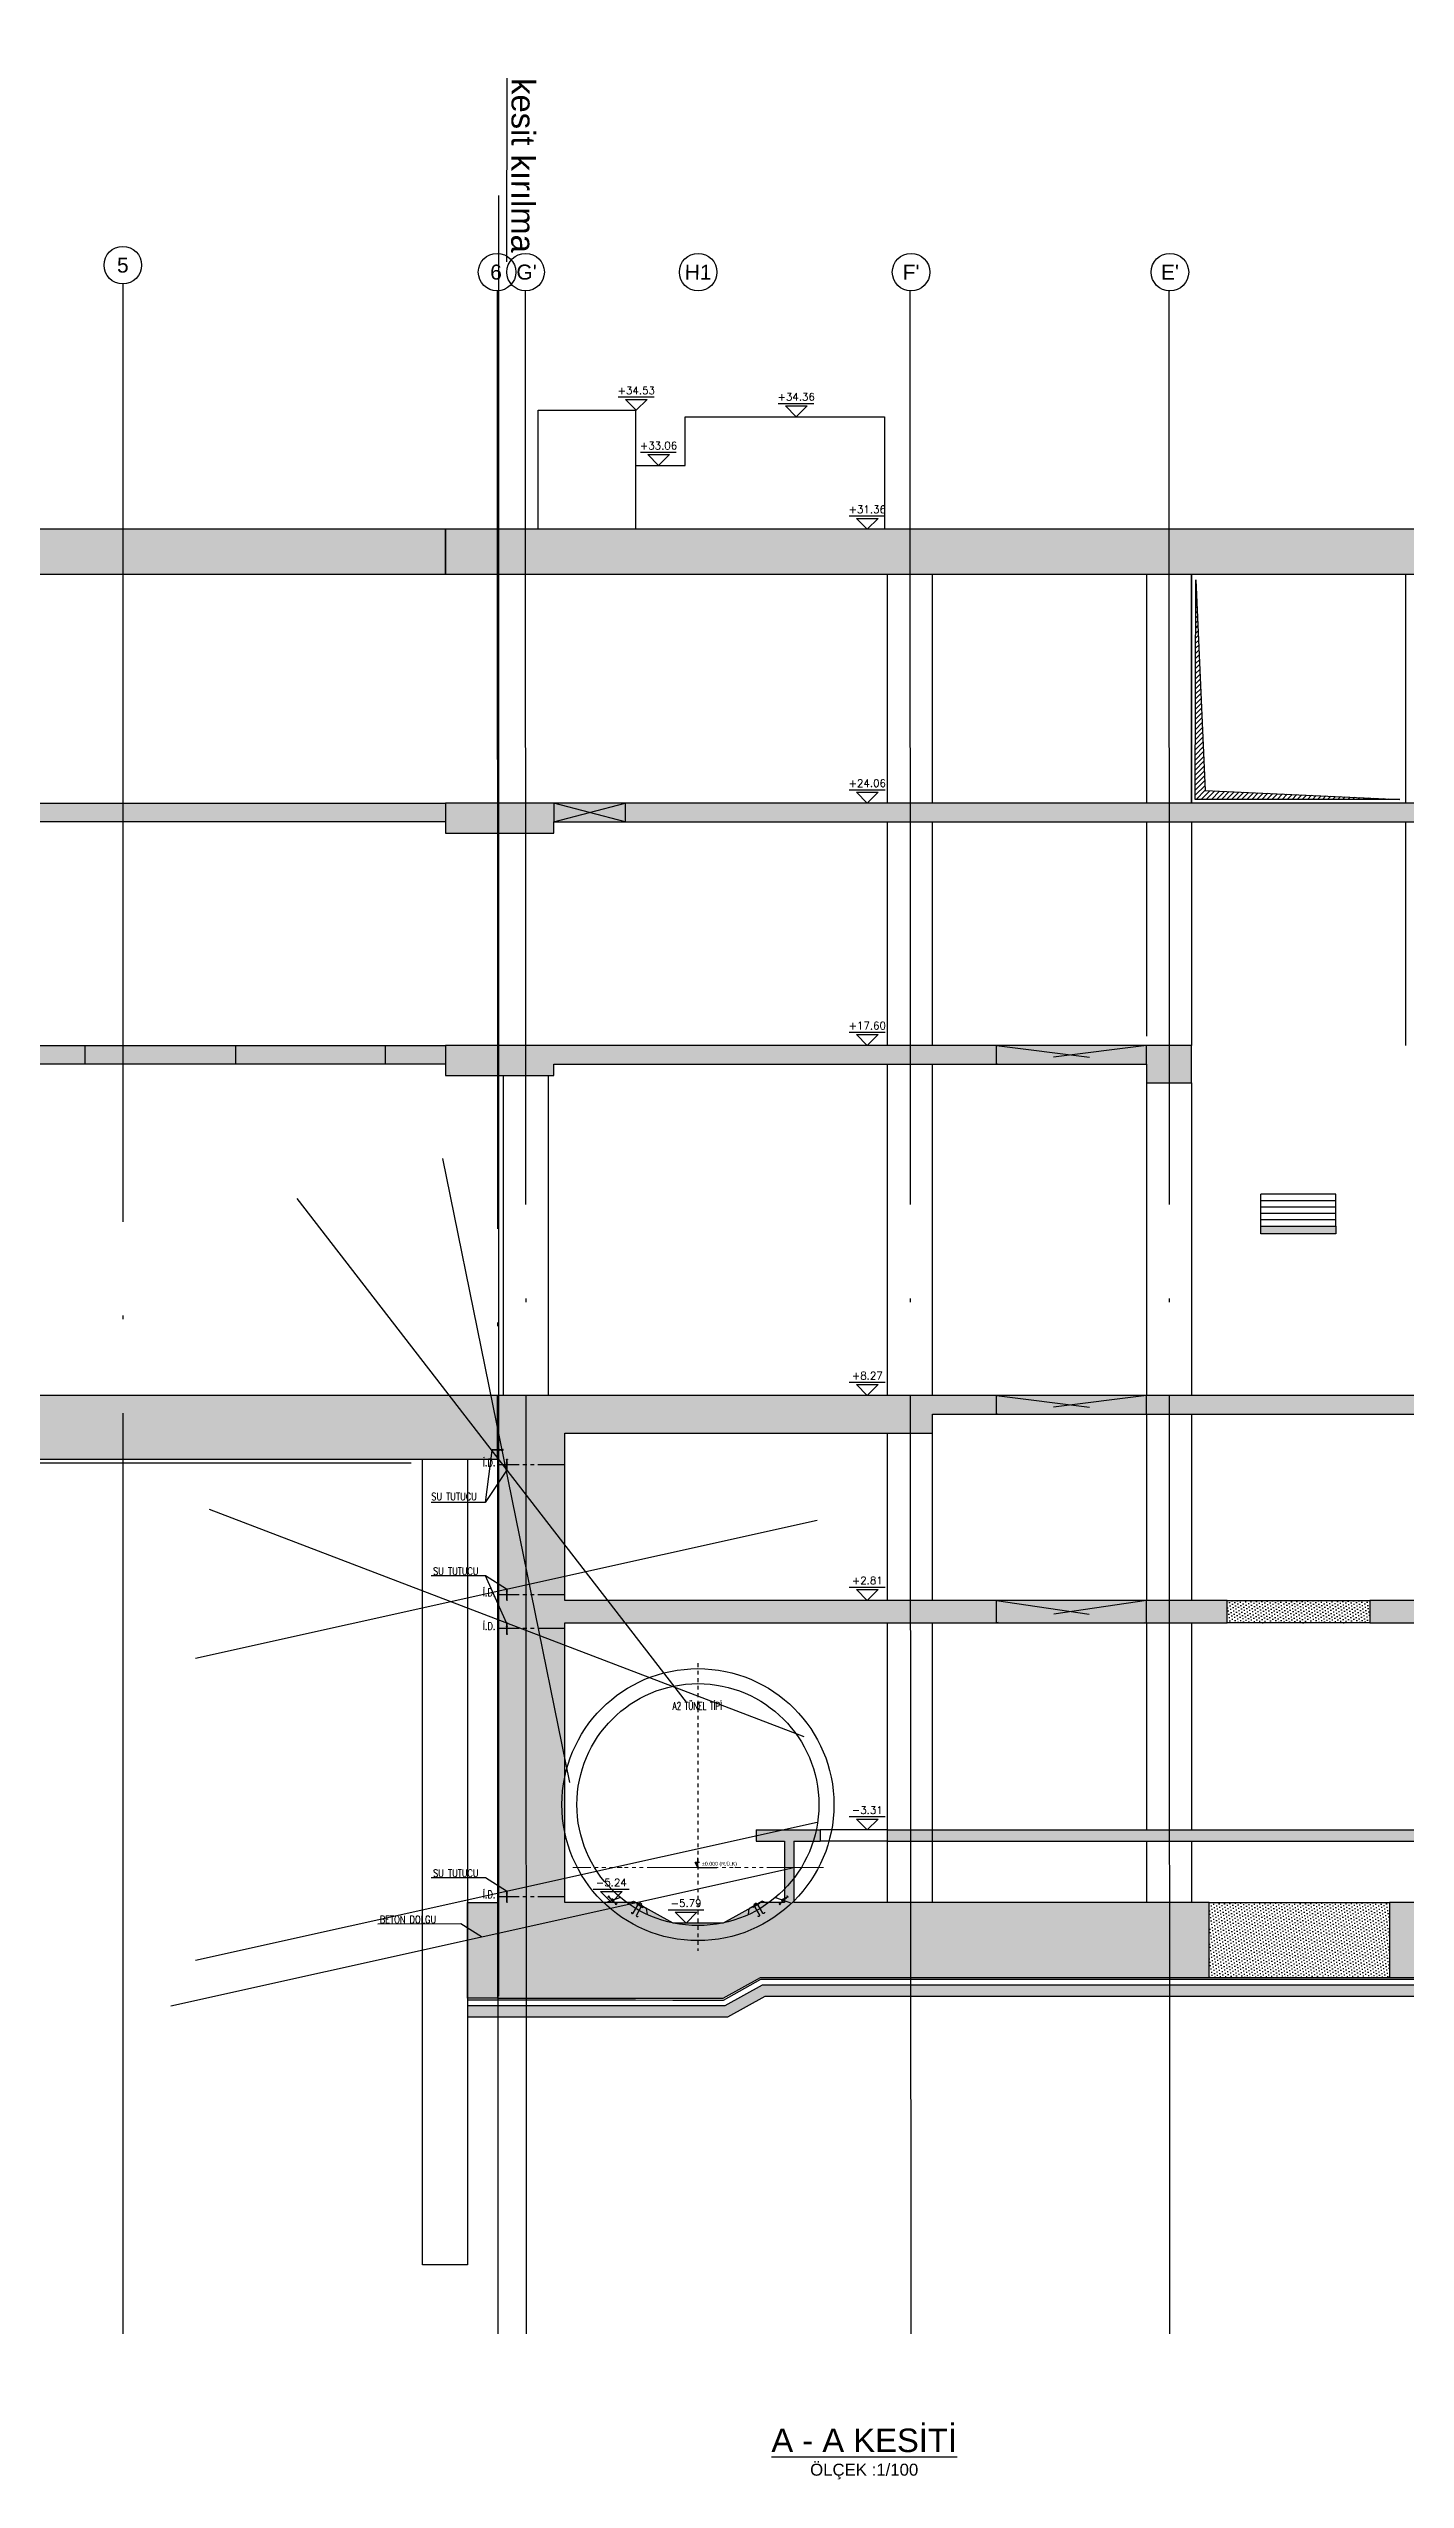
# Model space of a CAD drawing. Header units: millimetres. Extents: x 400392 to 401186, y 4543812 to 4544115.
# Drawn here: x 400607 to 400643.1, y 4543886.7 to 4543951.5 of the extents above; entities that cross this region are included whole.
import ezdxf
from ezdxf.enums import TextEntityAlignment as Align

# ---------------------------------------------------------------- set-up
doc = ezdxf.new("R2010")
doc.units = ezdxf.units.MM
for name, pattern in [('ACAD_ISO05W100', [33, 24, -3, 0, -3, 0, -3]), ('AKS', [3, 2.5, -0.25, 0, -0.25]), ('CIZGI', [0.4, 0.25, -0.15]), ('CONTINU', [0]), ('DASHDOT', [1, 0.5, -0.25, 0, -0.25]), ('DASHDOT2', [0.5, 0.25, -0.125, 0, -0.125]), ('HIDDEN2', [4.7625, 3.175, -1.5875])]:
    doc.linetypes.add(name, pattern=pattern)
for name, color, linetype in [('aks prota', 2, 'AKS'), ('AXIS', 8, 'DASHDOT2'), ('boşluk prota', 2, 'Continuous'), ('boşluk taraması prota', 252, 'Continuous'), ('caks prota', 4, 'Continuous'), ('görünüş prota', 4, 'Continuous'), ('iderzi_PROTA', 3, 'Continuous'), ('inşaat derzi prota', 11, 'Continuous'), ('KALIP', 1, 'Continuous'), ('kesik prota', 2, 'CIZGI'), ('kesit prota', 1, 'Continuous'), ('kesit tarama prota', 252, 'Continuous'), ('KOT', 7, 'Continuous'), ('kot prota', 4, 'Continuous'), ('LINE V2', 7, 'Continuous'), ('not prota', 2, 'Continuous'), ('not yazısı prota', 6, 'Continuous'), ('not çizgisi prota', 4, 'Continuous'), ('OLCU', 5, 'Continuous'), ('PRT-CST-rc_level', 6, 'Continuous'), ('PRT-CST-rc_levermark', 4, 'Continuous'), ('st_s_su tutucu', 2, 'Continuous'), ('st_s_ölçü', 4, 'Continuous'), ('t35 prota', 3, 'Continuous'), ('taks prota', 7, 'Continuous'), ('tplan prota', 7, 'Continuous'), ('WATER STOP_B', 5, 'Continuous')]:
    doc.layers.add(name, color=color, linetype=linetype)
doc.layers.add('PRT-Geo-Axis', color=12, linetype='DASHDOT', lineweight=18)
doc.layers.add('PRT-KD-kazik', color=172, linetype='Continuous', lineweight=25)
doc.styles.add('Arial', font='Arial.ttf')
doc.styles.add('OLCU', font='romanstw.shx')
doc.styles.add('SIMPLXTW', font='simplxtw.shx', dxfattribs={"width": 0.6, "height": 125})
doc.styles.add('TAKS', font='Arial Unicode.ttf')
doc.styles.add('TEXT250', font='romanstw.shx', dxfattribs={"width": 0.8, "height": 25})
doc.styles.add('TSIMPLEX', font='romanstw.shx')
doc.styles.add('TUNNELCONSULT', font='Arial.ttf')
doc.dimstyles.new('1-50', dxfattribs={"dimtxt": 10, "dimasz": 4, "dimexe": 4, "dimexo": 8, "dimgap": 4, "dimtad": 1, "dimdec": 1, "dimrnd": 0.05, "dimzin": 9, "dimdsep": 46, "dimtxsty": 'OLCU', "dimblk1": 'OBLIQUE', "dimblk2": 'OBLIQUE', "dimsah": 1, "dimcen": 2, "dimdle": 4, "dimclrd": 4, "dimclre": 4, "dimclrt": 3, "dimadec": 1, "dimazin": 0, "dimtfac": 1, "dimtdec": 1, "dimtix": 1, "dimtmove": 2, "dimatfit": 3, "dimldrblk": 'OBLIQUE', "dimfxl": 1, "dimtvp": 1, "dimtolj": 1, "dimtzin": 1, "dimarcsym": 0})
pattern_1 = [(36, (401072.591355, 4543594.11338), (-0.014547592, 0.087543451), [0, -0.079375])]

# ---------------------------------------------------------------- blocks, each defined once
blk = doc.blocks.new('KOTK5')
at = {"layer": 'PRT-CST-rc_levermark'}
blk.add_line((217, 160), (-213, 160), dxfattribs=at)
blk.add_lwpolyline([(130, 130), (-130, 130), (0, 0)], close=True, dxfattribs=at)
at = {"layer": 'PRT-CST-rc_level', "style": 'OLCU'}
blk.add_attdef('000.00', text='', height=90, dxfattribs=at).set_placement((0, 193), align=Align.CENTER)
blk = doc.blocks.new('_Oblique')
at = {"layer": 'st_s_ölçü', "lineweight": -2}
blk.add_line((-0.5, -0.5), (0.5, 0.5), dxfattribs=at)
blk = doc.blocks.new('D')
at = {"layer": 'st_s_su tutucu', "linetype": 'CONTINU', "ltscale": 0.2}
for p, q in [((-39988, 52508), (-39993, 52508)), ((-39993, 52508), (-39993, 52507)), ((-39993, 52507), (-39991, 52506)), ((-39991, 52499), (-39992, 52499)), ((-39992, 52499), (-39992, 52498)), ((-39992, 52498), (-39991, 52498)), ((-39991, 52489), (-39992, 52489)), ((-39992, 52489), (-39992, 52488)), ((-39992, 52488), (-39991, 52488)), ((-39991, 52506), (-39991, 52499)), ((-39991, 52498), (-39991, 52489)), ((-39991, 52488), (-39991, 52479)), ((-39990, 52506), (-39988, 52507)), ((-39990, 52499), (-39990, 52506)), ((-39989, 52499), (-39990, 52499)), ((-39990, 52489), (-39990, 52498)), ((-39990, 52498), (-39989, 52498)), ((-39989, 52489), (-39990, 52489)), ((-39990, 52479), (-39990, 52488)), ((-39990, 52488), (-39989, 52488)), ((-39989, 52498), (-39989, 52499)), ((-39989, 52488), (-39989, 52489)), ((-39988, 52507), (-39988, 52508)), ((-39993, 52449), (-39991, 52450)), ((-39993, 52448), (-39993, 52449)), ((-39988, 52448), (-39993, 52448)), ((-39991, 52479), (-39992, 52479)), ((-39992, 52479), (-39992, 52478)), ((-39992, 52478), (-39991, 52478)), ((-39992, 52468), (-39992, 52469)), ((-39992, 52469), (-39991, 52469)), ((-39991, 52468), (-39992, 52468)), ((-39992, 52458), (-39992, 52459)), ((-39992, 52459), (-39991, 52459)), ((-39991, 52458), (-39992, 52458)), ((-39991, 52469), (-39991, 52478)), ((-39991, 52459), (-39991, 52468)), ((-39991, 52450), (-39991, 52458)), ((-39989, 52479), (-39990, 52479)), ((-39990, 52478), (-39989, 52478)), ((-39990, 52478), (-39990, 52469)), ((-39990, 52469), (-39989, 52469)), ((-39989, 52468), (-39990, 52468)), ((-39990, 52468), (-39990, 52459)), ((-39990, 52459), (-39989, 52459)), ((-39989, 52458), (-39990, 52458)), ((-39990, 52458), (-39990, 52450)), ((-39990, 52450), (-39988, 52449)), ((-39989, 52478), (-39989, 52479)), ((-39989, 52469), (-39989, 52468)), ((-39989, 52459), (-39989, 52458)), ((-39988, 52449), (-39988, 52448))]:
    blk.add_line(p, q, dxfattribs=at)
blk = doc.blocks.new('KESITKOT')
at = {"layer": 'KOT', "linetype": 'Continuous'}
h = blk.add_hatch(dxfattribs=at)
h.set_pattern_fill('ANSI31', color=5, scale=200, angle=45, style=0)
h.set_pattern_definition([(90, (63253.653, -35392.017), (25, 5e-15), [])])
h.paths.add_polyline_path([(-150, 260), (0, 260), (0, 0)])
at = {"layer": 'KOT', "color": 4, "linetype": 'Continuous'}
for p, q in [((75, 260), (-150, 260)), ((0, 0), (-150, 260)), ((0, 0), (0, 520)), ((0, 0), (1000, 0))]:
    blk.add_line(p, q, dxfattribs=at)
at = {"layer": 'KOT', "color": 7, "linetype": 'Continuous', "style": 'SIMPLXTW', "width": 0.7}
blk.add_attdef('%%P0.000', (216, 100), '', height=200, dxfattribs=at)
blk = doc.blocks.new('A$C05c5180b')
at = {"layer": 'AXIS', "color": 8, "linetype": 'DASHDOT', "ltscale": 3}
blk.add_line((909, 7722), (909, 60), dxfattribs=at)
at = {"layer": 'KALIP'}
for p, q in [((-1158, 1480), (-1585, 1325)), ((-955, 1324), (-806, 1383)), ((-806, 1383), (-459, 1183)), ((2624, 1383), (2278, 1183)), ((2774, 1324), (2624, 1383)), ((2977, 1480), (3404, 1325)), ((-435, 1024), (-459, 1183)), ((2254, 1024), (2278, 1183))]:
    blk.add_line(p, q, dxfattribs=at)
at = {"layer": 'KALIP', "elevation": 0}
for points in [[(-638, 1333), (-658, 1298), (-606, 1268), (-586, 1303)], [(2457, 1333), (2477, 1298), (2425, 1268), (2405, 1303)]]:
    blk.add_lwpolyline(points, close=True, dxfattribs=at)
at = {"layer": 'KALIP'}
for radius in [3625, 3225]:
    blk.add_circle((909, 3955), radius, dxfattribs=at)
at = {"layer": 'LINE V2', "color": 4, "elevation": 0}
for points in [[(-729, 1316), (-556, 1216), (-546, 1233), (-719, 1333)], [(2548, 1316), (2374, 1216), (2364, 1233), (2538, 1333)]]:
    blk.add_lwpolyline(points, close=True, dxfattribs=at)
for points in [[(-861, 1086, 1), (-818, 1061), (-696, 1274, -0.414214), (-668, 1281), (-616, 1251, -0.414214), (-609, 1224), (-731, 1011, 1), (-688, 986, -1)], [(2680, 1086, -1), (2637, 1061), (2514, 1274, 0.414214), (2487, 1281), (2435, 1251, 0.414214), (2428, 1224), (2550, 1011, -1), (2507, 986, 1)]]:
    blk.add_lwpolyline(points, format="xyb", dxfattribs=at)
at = {"layer": 'PRT-Geo-Axis', "linetype": 'DASHDOT', "ltscale": 3}
blk.add_line((4252, 2280), (-2415, 2280), dxfattribs=at)
at = {"layer": 'WATER STOP_B', "color": 3}
for points in [[(-1339, 1405, 0.57735), (-1339, 1408), (-1368, 1436, 0.57735), (-1371, 1435), (-1378, 1408, -0.57735), (-1381, 1407), (-1419, 1444), (-1424, 1439), (-1427, 1443), (-1422, 1447), (-1450, 1474), (-1454, 1469), (-1458, 1472), (-1453, 1477), (-1470, 1493), (-1488, 1490), (-1492, 1494), (-1467, 1520), (-1463, 1515), (-1466, 1498), (-1449, 1481), (-1444, 1486), (-1441, 1483), (-1445, 1478), (-1418, 1452), (-1414, 1457), (-1410, 1453), (-1415, 1448), (-1383, 1418, 0.57735), (-1380, 1419), (-1374, 1445, -0.57735), (-1370, 1446), (-1329, 1405, -0.57735), (-1330, 1402), (-1355, 1395, 0.57735), (-1356, 1392), (-1324, 1361), (-1320, 1366), (-1316, 1363), (-1321, 1358), (-1294, 1332), (-1289, 1337), (-1285, 1333), (-1290, 1328), (-1273, 1312), (-1255, 1316), (-1251, 1312), (-1276, 1286), (-1280, 1290), (-1277, 1308), (-1294, 1324), (-1299, 1319), (-1302, 1323), (-1298, 1327), (-1325, 1354), (-1330, 1349), (-1333, 1352), (-1328, 1357), (-1366, 1394, -0.57735), (-1366, 1397)], [(3158, 1405, -0.57735), (3157, 1408), (3186, 1436, -0.57735), (3190, 1435), (3196, 1408, 0.57735), (3200, 1407), (3238, 1444), (3242, 1439), (3246, 1443), (3241, 1447), (3268, 1474), (3273, 1469), (3277, 1472), (3272, 1477), (3289, 1493), (3307, 1490), (3311, 1494), (3286, 1520), (3282, 1515), (3285, 1498), (3268, 1481), (3263, 1486), (3260, 1483), (3264, 1478), (3237, 1452), (3232, 1457), (3229, 1453), (3234, 1448), (3202, 1418, -0.57735), (3199, 1419), (3193, 1445, 0.57735), (3189, 1446), (3148, 1405, 0.57735), (3148, 1402), (3174, 1395, -0.57735), (3174, 1392), (3143, 1361), (3138, 1366), (3135, 1363), (3140, 1358), (3112, 1332), (3108, 1337), (3104, 1333), (3109, 1328), (3092, 1312), (3074, 1316), (3070, 1312), (3095, 1286), (3099, 1290), (3096, 1308), (3113, 1324), (3118, 1319), (3121, 1323), (3117, 1327), (3144, 1354), (3148, 1349), (3152, 1352), (3147, 1357), (3185, 1394, 0.57735), (3184, 1397)]]:
    blk.add_lwpolyline(points, format="xyb", close=True, dxfattribs=at)
at = {"layer": 'OLCU'}
ref = blk.add_blockref('KESITKOT', (909, 2280), dxfattribs=dict(at, xscale=0.4999999999987873, yscale=0.4999999999987873, zscale=0.4999999999987873))
ref.add_attrib('%%P0.000', '%%P0.000 (R.Ü.K)', (1017, 2330), dxfattribs={"layer": 'KOT', "color": 1, "linetype": 'Continuous', "height": 100, "style": 'TUNNELCONSULT'})
at = {"layer": 'not prota', "style": 'TEXT250', "width": 0.7}
blk.add_text('A2 TÜNEL TİPİ', height=200, dxfattribs=at).set_placement((891, 6585), align=Align.MIDDLE_CENTER)

msp = doc.modelspace()

# ---------------------------------------------------------------- hatches: boundary and pattern name
at = {"layer": 'boşluk taraması prota', "ltscale": 2}
h = msp.add_hatch(dxfattribs=at)
h.set_pattern_fill('ANSI31', color=256, scale=0.03, style=0)
h.set_pattern_definition([(45, (399935.30322, 4543520.16523), (-0.067351921, 0.067351921), [])])
h.paths.add_polyline_path([(400637.54141, 4543937.30089), (400637.79369, 4543931.69054), (400642.97759, 4543931.45318), (400637.52759, 4543931.45318)])
at = {"layer": 'kesit tarama prota'}
h = msp.add_hatch(color=256, dxfattribs=at)
h.dxf.hatch_style = 1
h.paths.add_polyline_path([(400617.54174, 4543938.65318), (400581.46437, 4543938.65318), (400581.46437, 4543922.36318), (400581.06437, 4543922.36318), (400581.06437, 4543921.96318), (400582.66437, 4543921.96318), (400582.66437, 4543924.39318), (400582.89206, 4543924.39318), (400582.89206, 4543924.89318), (400582.66437, 4543924.89318), (400582.66437, 4543930.85318), (400617.54174, 4543930.85318), (400617.54174, 4543931.35318), (400582.66437, 4543931.35318), (400582.66437, 4543937.45318), (400617.54174, 4543937.45318)])
h = msp.add_hatch(color=256, dxfattribs=at)
h.dxf.hatch_style = 1
h.paths.add_polyline_path([(400661.6276, 4543938.65318), (400617.54174, 4543938.65318), (400617.54174, 4543937.45318), (400660.1276, 4543937.45318), (400660.1276, 4543915.56364), (400659.8276, 4543915.56364), (400659.8276, 4543910.10318), (400642.17763, 4543910.10318), (400642.17763, 4543909.50318), (400650.62647, 4543909.50318), (400650.62679, 4543908.90318), (400651.22759, 4543908.90318), (400651.22759, 4543909.50318), (400653.6276, 4543909.50318), (400653.6276, 4543908.20318), (400654.2276, 4543908.20318), (400654.2276, 4543909.50318), (400659.8276, 4543909.50318), (400659.8276, 4543902.05318), (400657.93603, 4543902.05318), (400656.94674, 4543901.50318), (400655.60665, 4543901.50318), (400654.61735, 4543902.05318), (400653.97702, 4543902.05318), (400653.97702, 4543903.68318), (400654.72759, 4543903.68318), (400654.72759, 4543903.98318), (400653.02763, 4543903.98318), (400653.02763, 4543903.68318), (400653.72702, 4543903.68318), (400653.72702, 4543902.05318), (400642.70187, 4543902.05318), (400642.70187, 4543900.05318), (400654.09877, 4543900.05318), (400655.08807, 4543899.50318), (400657.46531, 4543899.50318), (400658.45461, 4543899.50318), (400661.6276, 4543899.50318)])
h = msp.add_hatch(color=256, dxfattribs=at)
h.dxf.hatch_style = 1
h.paths.add_polyline_path([(400654.5276, 4543931.35315), (400617.54174, 4543931.35318), (400617.54174, 4543930.55318), (400620.42803, 4543930.55318), (400620.42803, 4543930.85318), (400654.0276, 4543930.85315), (400654.0276, 4543930.35304), (400654.5276, 4543930.35304)])
h = msp.add_hatch(dxfattribs=at)
h.set_pattern_fill('DOTS', color=2, scale=0.05, angle=36)
h.set_pattern_definition(pattern_1)
h.paths.add_polyline_path([(400607.94207, 4543924.89318), (400599.94207, 4543924.89318), (400599.94207, 4543924.39318), (400607.94207, 4543924.39318)])
h.paths.add_polyline_path([(400615.94167, 4543924.89318), (400611.94207, 4543924.89318), (400611.94207, 4543924.39318), (400615.94167, 4543924.39318)])
h = msp.add_hatch(color=256, dxfattribs=at)
h.dxf.hatch_style = 1
h.paths.add_polyline_path([(400607.94207, 4543924.89318), (400611.94207, 4543924.89318), (400611.94207, 4543924.39318), (400607.94207, 4543924.39318)])
h = msp.add_hatch(color=256, dxfattribs=at)
h.dxf.hatch_style = 1
h.paths.add_polyline_path([(400615.94167, 4543924.89318), (400617.54174, 4543924.89318), (400617.54174, 4543924.39318), (400615.94167, 4543924.39318)])
h = msp.add_hatch(color=256, dxfattribs=at)
h.dxf.hatch_style = 1
h.paths.add_polyline_path([(400637.42768, 4543924.89318), (400617.54174, 4543924.89318), (400617.54174, 4543924.09318), (400620.42803, 4543924.09318), (400620.42803, 4543924.39318), (400636.22759, 4543924.39318), (400636.22759, 4543923.89318), (400637.42768, 4543923.89318)])
h = msp.add_hatch(color=256, dxfattribs=at)
h.dxf.hatch_style = 1
h.paths.add_polyline_path([(400641.27468, 4543920.07548), (400639.27468, 4543920.07548), (400639.27468, 4543919.87548), (400641.27468, 4543919.87548)], flags=17)
h = msp.add_hatch(color=256, dxfattribs=at)
h.dxf.hatch_style = 1
h.paths.add_polyline_path([(400618.92759, 4543915.56318), (400582.66437, 4543915.56318), (400582.66437, 4543916.26317), (400581.06437, 4543916.26318), (400581.06437, 4543915.86318), (400581.46437, 4543915.86318), (400581.46437, 4543913.86318), (400618.92759, 4543913.86318)])
h = msp.add_hatch(color=256, dxfattribs=at)
h.dxf.hatch_style = 1
h.paths.add_polyline_path([(400654.22759, 4543915.56318), (400618.92759, 4543915.56318), (400618.92759, 4543899.50318), (400624.94132, 4543899.50318), (400625.93693, 4543900.05318), (400637.90187, 4543900.05318), (400637.90187, 4543902.05318), (400626.82702, 4543902.05318), (400626.82702, 4543903.68318), (400627.52809, 4543903.68318), (400627.52809, 4543903.98318), (400625.82759, 4543903.98318), (400625.82759, 4543903.68318), (400626.57702, 4543903.68318), (400626.57702, 4543902.05318), (400625.93693, 4543902.05318), (400624.94132, 4543901.50017), (400623.61206, 4543901.50017), (400622.61735, 4543902.05318), (400620.72759, 4543902.05318), (400620.72759, 4543909.50318), (400638.37763, 4543909.50318), (400638.37763, 4543910.10318), (400620.72759, 4543910.10318), (400620.72759, 4543914.56318), (400630.52759, 4543914.56318), (400630.52759, 4543915.06318), (400654.22759, 4543915.06318)])
h = msp.add_hatch(dxfattribs=at)
h.set_pattern_fill('DOTS', color=2, scale=0.05, angle=36)
h.set_pattern_definition(pattern_1)
h.paths.add_polyline_path([(400638.37763, 4543910.10318), (400638.37763, 4543909.50318), (400642.17763, 4543909.50318), (400642.17763, 4543910.10318)])
h = msp.add_hatch(color=256, dxfattribs=at)
h.dxf.hatch_style = 1
h.paths.add_polyline_path([(400651.22763, 4543903.98318), (400629.32759, 4543903.98318), (400629.32759, 4543903.68318), (400651.22763, 4543903.68318)])
h = msp.add_hatch(color=256, dxfattribs=at)
h.dxf.hatch_style = 1
h.paths.add_polyline_path([(400618.92759, 4543902.05318), (400618.1276, 4543902.05318), (400618.1276, 4543899.50318), (400618.92759, 4543899.50318)])
h = msp.add_hatch(dxfattribs=at)
h.set_pattern_fill('DOTS', color=2, scale=0.05, angle=36)
h.set_pattern_definition([(36, (400679.324656, 4543594.11338), (-0.014547592, 0.087543451), [0, -0.079375])])
h.paths.add_polyline_path([(400642.70187, 4543902.05318), (400637.90187, 4543902.05318), (400637.90187, 4543900.05318), (400642.70187, 4543900.05318)])
h = msp.add_hatch(dxfattribs=at)
h.set_pattern_fill('AR-CONC', color=253, scale=0.001)
h.set_pattern_definition([(50, (401072.59135, 4543594.11338), (0.18218467, -0.015939086), [0.01905, -0.20955]), (355, (401072.59135, 4543594.11338), (-0.03524342, 0.191056845), [0.01524, -0.167640584]), (100.451445, (401072.60654, 4543594.11205), (0.146941247, 0.17511775), [0.01619001, -0.178090245]), (46.1842, (401072.59135, 4543594.16418), (0.27107904, -0.04204233), [0.028575, -0.314325]), (96.63556, (401072.61394, 4543594.16067), (0.23740413, 0.24742612), [0.02428502, -0.26713561]), (351.18415, (401072.59135, 4543594.16418), (0.23740413, 0.24742612), [0.02285997, -0.25145973]), (21, (401072.61675, 4543594.15148), (0.15161439, -0.1022652), [0.01905, -0.20955]), (326, (401072.61675, 4543594.15148), (0.06180203, 0.184187966), [0.01524, -0.16764]), (71.451445, (401072.62939, 4543594.14296), (0.21341642, 0.08192277), [0.01619001, -0.17808994]), (37.5, (401072.591355, 4543594.11338), (0.003088603, 0.084555039), [0, -0.165608, 0, -0.17018, 0, -0.168275]), (7.5, (401072.591355, 4543594.11338), (0.066819663, 0.100180575), [0, -0.097028, 0, -0.161798, 0, -0.064135]), (327.5, (401072.53471, 4543594.11338), (0.135590595, -0.005728744), [0, -0.0635, 0, -0.19812, 0, -0.26289]), (317.5, (401072.50931, 4543594.11338), (0.148129181, 0.02542649), [0, -0.08255, 0, -0.131572, 0, -0.18669])])
h.paths.add_polyline_path([(400654.04692, 4543899.85318), (400625.98874, 4543899.85318), (400624.99313, 4543899.30017), (400623.5602, 4543899.30017), (400622.56549, 4543899.30318), (400618.1276, 4543899.30318), (400618.1276, 4543899.00318), (400622.48771, 4543899.00318), (400623.48242, 4543899.00017), (400625.07086, 4543899.00017), (400626.06647, 4543899.55318), (400653.96913, 4543899.55318), (400654.95843, 4543899.00318), (400657.59496, 4543899.00318), (400658.58425, 4543899.00318), (400662.4276, 4543899.00318), (400662.4276, 4543899.30318), (400658.50647, 4543899.30318), (400657.51717, 4543899.30318), (400655.03621, 4543899.30318)])

# ---------------------------------------------------------------- linework, layer by layer
at = {"layer": 'aks prota', "ltscale": 10}
for p, q in [((400608.94241, 4543945.19354), (400608.94241, 4543890.55248)), ((400618.9177, 4543945.00745), (400618.94241, 4543890.55248)), ((400619.70227, 4543890.55248), (400619.67756, 4543945.00744)), ((400629.95215, 4543890.55248), (400629.92744, 4543945.00745)), ((400636.85196, 4543890.55248), (400636.82725, 4543945.00745))]:
    msp.add_line(p, q, dxfattribs=at)
at = {"layer": 'boşluk prota', "ltscale": 0.05}
msp.add_lwpolyline([(400637.54141, 4543937.30089), (400637.79369, 4543931.69054), (400642.97759, 4543931.45318), (400637.52759, 4543931.45318)], close=True, dxfattribs=at)
at = {"layer": 'caks prota', "ltscale": 0.05}
for centre in [(400608.94241, 4543945.69354), (400618.9177, 4543945.50745), (400619.67758, 4543945.50744), (400624.27759, 4543945.50684), (400629.95215, 4543945.50684), (400636.85196, 4543945.50684)]:
    msp.add_circle(centre, 0.5, dxfattribs=at)
at = {"layer": 'görünüş prota'}
for p, q in [((400620.01228, 4543938.65318), (400620.01228, 4543941.82318)), ((400622.612, 4543938.65318), (400622.612, 4543941.82318)), ((400629.247, 4543941.65318), (400629.247, 4543938.65318)), ((400629.32759, 4543931.35318), (400629.32759, 4543937.45318)), ((400630.52759, 4543931.35318), (400630.52759, 4543937.45318)), ((400636.22759, 4543937.45318), (400636.22759, 4543931.35318)), ((400637.42759, 4543937.45318), (400637.42759, 4543931.35318)), ((400643.12759, 4543937.45318), (400643.12759, 4543931.35318)), ((400629.32759, 4543924.89318), (400629.32759, 4543930.85318)), ((400630.52759, 4543924.89318), (400630.52759, 4543930.85318)), ((400636.22759, 4543930.85318), (400636.22759, 4543925.14318)), ((400637.42759, 4543930.85318), (400637.42759, 4543924.89318)), ((400643.12759, 4543930.85318), (400643.12759, 4543924.89318)), ((400619.07759, 4543924.09318), (400619.07759, 4543915.56318)), ((400620.27759, 4543924.09318), (400620.27759, 4543915.56318)), ((400629.32759, 4543915.56318), (400629.32759, 4543924.39318)), ((400630.52759, 4543915.56318), (400630.52759, 4543924.39318)), ((400636.22759, 4543923.89318), (400636.22759, 4543915.56318)), ((400637.42759, 4543923.89318), (400637.42759, 4543915.56318)), ((400636.22759, 4543915.06318), (400636.22759, 4543910.10318)), ((400637.42759, 4543915.06318), (400637.42759, 4543910.10318)), ((400629.32759, 4543910.10318), (400629.32759, 4543914.56318)), ((400630.52759, 4543910.10318), (400630.52759, 4543914.56318)), ((400629.32759, 4543903.98318), (400629.32759, 4543909.50318)), ((400630.52759, 4543903.98318), (400630.52759, 4543909.50318)), ((400636.22759, 4543909.50318), (400636.22759, 4543903.98318)), ((400637.42759, 4543909.50318), (400637.42759, 4543903.98318)), ((400630.52759, 4543902.05318), (400630.52759, 4543903.98318)), ((400629.32759, 4543902.05318), (400629.32759, 4543903.68318)), ((400636.22759, 4543903.68318), (400636.22759, 4543902.05318)), ((400637.42759, 4543903.68318), (400637.42759, 4543902.05318))]:
    msp.add_line(p, q, dxfattribs=at)
at = {"layer": 'görünüş prota', "color": 4}
for p, q in [((400641.27468, 4543920.92548), (400639.27468, 4543920.92548)), ((400641.27468, 4543920.75548), (400639.27468, 4543920.75548)), ((400641.27468, 4543920.58548), (400639.27468, 4543920.58548)), ((400641.27468, 4543920.41548), (400639.27468, 4543920.41548)), ((400641.27468, 4543920.24548), (400639.27468, 4543920.24548))]:
    msp.add_line(p, q, dxfattribs=at)
at = {"layer": 'görünüş prota'}
for points in [[(400620.01228, 4543941.82318), (400622.612, 4543941.82318)], [(400622.62875, 4543940.3534), (400623.93154, 4543940.3534), (400623.93154, 4543941.65318), (400629.247, 4543941.65318)], [(400599.94207, 4543924.89318), (400607.94207, 4543924.89318)], [(400611.94207, 4543924.89318), (400615.94167, 4543924.89318)], [(400607.94207, 4543924.39318), (400599.94207, 4543924.39318)], [(400615.94167, 4543924.39318), (400611.94207, 4543924.39318)], [(400616.6276, 4543913.76318), (400581.36437, 4543913.76318), (400581.36437, 4543913.86318)], [(400638.37763, 4543910.10318), (400642.17763, 4543910.10318)], [(400642.17763, 4543909.50318), (400638.37763, 4543909.50318)], [(400637.90187, 4543902.05318), (400642.70187, 4543902.05318)], [(400618.1276, 4543899.45318), (400622.60439, 4543899.45318), (400623.5991, 4543899.45017), (400624.95427, 4543899.45017), (400625.94988, 4543900.00318), (400654.08581, 4543900.00318), (400655.07511, 4543899.45318), (400657.47828, 4543899.45318), (400658.46757, 4543899.45318), (400662.4276, 4543899.45318)], [(400637.90187, 4543900.05318), (400642.70187, 4543900.05318)], [(400618.1276, 4543899.30318), (400622.56549, 4543899.30318), (400623.5602, 4543899.30017), (400624.99313, 4543899.30017), (400625.98874, 4543899.85318), (400654.04692, 4543899.85318), (400655.03621, 4543899.30318), (400657.51717, 4543899.30318), (400658.50647, 4543899.30318), (400662.4276, 4543899.30318)], [(400618.1276, 4543899.00318), (400622.48771, 4543899.00318), (400623.48242, 4543899.00017), (400625.07086, 4543899.00017), (400626.06647, 4543899.55318), (400653.96913, 4543899.55318), (400654.95843, 4543899.00318), (400657.59496, 4543899.00318), (400658.58425, 4543899.00318), (400662.4276, 4543899.00318), (400662.4276, 4543899.45318)]]:
    msp.add_lwpolyline(points, dxfattribs=at)
msp.add_lwpolyline([(400637.42759, 4543937.45318), (400643.12759, 4543937.45318), (400643.12759, 4543931.35318), (400637.42759, 4543931.35318)], close=True, dxfattribs=at)
at = {"layer": 'görünüş prota', "color": 4}
for points in [[(400639.27468, 4543920.07548), (400639.27468, 4543920.92548)], [(400641.27468, 4543920.07548), (400641.27468, 4543920.92548)]]:
    msp.add_lwpolyline(points, dxfattribs=at)
at = {"layer": 'görünüş prota', "linetype": 'HIDDEN2'}
for points in [[(400629.32759, 4543903.98318), (400627.52809, 4543903.98318)], [(400629.32759, 4543903.68318), (400627.52809, 4543903.68318)]]:
    msp.add_lwpolyline(points, dxfattribs=at)
at = {"layer": 'iderzi_PROTA', "linetype": 'ACAD_ISO05W100', "ltscale": 2}
msp.add_line((400618.96354, 4543899.55318), (400618.96354, 4543951.46456), dxfattribs=at)
at = {"layer": 'inşaat derzi prota', "linetype": 'ACAD_ISO05W100', "ltscale": 0.03}
for points in [[(400620.72759, 4543913.71318), (400618.92759, 4543913.71318)], [(400620.72759, 4543910.25318), (400618.92759, 4543910.25318)], [(400620.72759, 4543909.35318), (400618.92759, 4543909.35318)], [(400620.72759, 4543902.20318), (400618.92759, 4543902.20318)]]:
    msp.add_lwpolyline(points, dxfattribs=at)
at = {"layer": 'kesik prota', "ltscale": 10}
for points in [[(400620.42803, 4543931.35318), (400620.42803, 4543930.85318), (400622.32875, 4543931.35318), (400622.32875, 4543930.85318), (400620.42803, 4543931.35318)], [(400636.22759, 4543924.89318), (400632.22759, 4543924.39318), (400632.22759, 4543924.89318), (400636.22759, 4543924.39318), (400636.22759, 4543924.89318)], [(400636.22759, 4543915.56318), (400632.22759, 4543915.06318), (400632.22759, 4543915.56318), (400636.22759, 4543915.06318), (400636.22759, 4543915.56318)], [(400636.22759, 4543910.10318), (400632.22759, 4543909.50318), (400632.22759, 4543910.10318), (400636.22759, 4543909.50318), (400636.22759, 4543910.10318)]]:
    msp.add_lwpolyline(points, dxfattribs=at)
at = {"layer": 'kesit prota', "color": 1}
for p, q in [((400625.82759, 4543903.98318), (400627.52809, 4543903.98318)), ((400625.82759, 4543903.98318), (400625.82759, 4543903.68318)), ((400627.52809, 4543903.98318), (400627.52809, 4543903.68318)), ((400629.32759, 4543903.98318), (400651.22763, 4543903.98318)), ((400629.32759, 4543903.68318), (400629.32759, 4543903.98318)), ((400625.82759, 4543903.68318), (400626.57702, 4543903.68318)), ((400626.57702, 4543903.68318), (400626.57702, 4543902.05318)), ((400626.82702, 4543903.68318), (400627.52809, 4543903.68318)), ((400626.82702, 4543903.68318), (400626.82702, 4543902.05318)), ((400629.32759, 4543903.68318), (400651.22763, 4543903.68318))]:
    msp.add_line(p, q, dxfattribs=at)
for points in [[(400582.66437, 4543937.45318), (400617.54174, 4543937.45318), (400617.54174, 4543938.65318), (400581.46437, 4543938.65318), (400581.46437, 4543922.36318)], [(400617.54174, 4543938.65318), (400617.54174, 4543937.45318)], [(400661.6276, 4543938.65318), (400617.54174, 4543938.65318)], [(400617.54174, 4543937.45318), (400660.1276, 4543937.45318), (400660.1276, 4543915.56364), (400659.8276, 4543915.56364), (400659.8276, 4543910.10318), (400642.17763, 4543910.10318), (400642.17763, 4543909.50318), (400650.61647, 4543909.50318)], [(400582.66437, 4543931.35318), (400617.54174, 4543931.35318), (400617.54174, 4543930.85318), (400582.66437, 4543930.85318)], [(400617.54174, 4543931.35318), (400617.54174, 4543930.55318), (400620.42803, 4543930.55318), (400620.42803, 4543930.85318), (400654.0276, 4543930.85315), (400654.0276, 4543930.35304), (400654.5276, 4543930.35304), (400654.5276, 4543931.35315), (400617.54174, 4543931.35318)], [(400607.94207, 4543924.89318), (400611.94207, 4543924.89318), (400611.94207, 4543924.39318), (400607.94207, 4543924.39318), (400607.94207, 4543924.89318)], [(400615.94167, 4543924.89318), (400617.54174, 4543924.89318), (400617.54174, 4543924.39318), (400615.94167, 4543924.39318), (400615.94167, 4543924.89318)], [(400582.66437, 4543915.56318), (400582.66437, 4543916.26317), (400581.06437, 4543916.26318), (400581.06437, 4543915.86318), (400581.46437, 4543915.86318), (400581.46437, 4543913.86318), (400618.92759, 4543913.86318), (400618.92759, 4543915.56318), (400582.66437, 4543915.56318)], [(400626.57702, 4543902.05318), (400625.93693, 4543902.05318), (400624.94132, 4543901.50017), (400623.61206, 4543901.50017), (400622.61735, 4543902.05318), (400620.72759, 4543902.05318), (400620.72759, 4543909.50318), (400638.37763, 4543909.50318), (400638.37763, 4543910.10318), (400620.72759, 4543910.10318), (400620.72759, 4543914.56318), (400630.52759, 4543914.56318), (400630.52759, 4543915.06318), (400654.22759, 4543915.06318), (400654.22759, 4543915.56318), (400618.92759, 4543915.56318), (400618.92759, 4543899.50318), (400624.94132, 4543899.50318), (400625.93693, 4543900.05318)], [(400618.92759, 4543899.50318), (400618.1276, 4543899.50318), (400618.1276, 4543902.05318), (400618.92759, 4543902.05318)], [(400625.93693, 4543900.05318), (400637.90187, 4543900.05318), (400637.90187, 4543902.05318), (400626.82702, 4543902.05318)], [(400653.72702, 4543902.05318), (400642.70187, 4543902.05318), (400642.70187, 4543900.05318), (400654.09877, 4543900.05318), (400655.08807, 4543899.50318), (400657.46531, 4543899.50318), (400658.45461, 4543899.50318), (400661.6276, 4543899.50318)]]:
    msp.add_lwpolyline(points, dxfattribs=at)
for points in [[(400637.42768, 4543923.89318), (400637.42768, 4543924.89318), (400617.54174, 4543924.89318), (400617.54174, 4543924.09318), (400620.42803, 4543924.09318), (400620.42803, 4543924.39318), (400636.22759, 4543924.39318), (400636.22759, 4543923.89318)], [(400639.27468, 4543920.07548), (400641.27468, 4543920.07548), (400641.27468, 4543919.87548), (400639.27468, 4543919.87548)]]:
    msp.add_lwpolyline(points, close=True, dxfattribs=at)
at = {"layer": 'PRT-Geo-Axis', "linetype": 'DASHDOT', "ltscale": 3}
msp.add_line((400627.60566, 4543902.98318), (400620.93825, 4543902.98318), dxfattribs=at)
at = {"layer": 'PRT-KD-kazik', "color": 3}
msp.add_lwpolyline([(400618.1276, 4543913.86318), (400618.1276, 4543892.39318), (400616.9276, 4543892.39318), (400616.9276, 4543913.86318)], dxfattribs=at)

# ---------------------------------------------------------------- block references
at = {"layer": 'kesit prota', "xscale": 0.001, "yscale": 0.001, "zscale": 0.001}
msp.add_blockref('A$C05c5180b', (400623.36256, 4543900.70283), dxfattribs=at)
at = {"layer": 'kot prota', "linetype": 'CONTINU', "ltscale": 0.1}
ref = msp.add_blockref('KOTK5', (400622.62875, 4543941.82318), dxfattribs=dict(at, xscale=-0.002222222222222221, yscale=0.002222222222222222, zscale=0.002222222222222222, rotation=359.9999999998683))
ref.add_attrib('000.00', '+34.53', dxfattribs={"layer": 'PRT-CST-rc_level', "height": 0.2, "style": 'OLCU'}).set_placement((400622.62875, 4543942.25238), align=Align.CENTER)
ref = msp.add_blockref('KOTK5', (400626.89136, 4543941.65318), dxfattribs=dict(at, xscale=-0.002222222222222221, yscale=0.002222222222222222, zscale=0.002222222222222222, rotation=359.9999999998683))
ref.add_attrib('000.00', '+34.36', dxfattribs={"layer": 'PRT-CST-rc_level', "height": 0.2, "style": 'OLCU'}).set_placement((400626.89136, 4543942.08238), align=Align.CENTER)
ref = msp.add_blockref('KOTK5', (400623.22223, 4543940.3534), dxfattribs=dict(at, xscale=-0.002222222222222221, yscale=0.002222222222222222, zscale=0.002222222222222222, rotation=359.9999999998683))
ref.add_attrib('000.00', '+33.06', dxfattribs={"layer": 'PRT-CST-rc_level', "height": 0.2, "style": 'OLCU'}).set_placement((400623.22223, 4543940.78259), align=Align.CENTER)
ref = msp.add_blockref('KOTK5', (400628.78542, 4543938.65318), dxfattribs=dict(at, xscale=-0.002222222222222221, yscale=0.002222222222222222, zscale=0.002222222222222222, rotation=359.9999999998683))
ref.add_attrib('000.00', '+31.36', dxfattribs={"layer": 'PRT-CST-rc_level', "height": 0.2, "style": 'OLCU'}).set_placement((400628.78542, 4543939.08238), align=Align.CENTER)
ref = msp.add_blockref('KOTK5', (400628.78542, 4543931.35318), dxfattribs=dict(at, xscale=-0.002222222222222221, yscale=0.002222222222222222, zscale=0.002222222222222222, rotation=359.9999999998683))
ref.add_attrib('000.00', '+24.06', dxfattribs={"layer": 'PRT-CST-rc_level', "height": 0.2, "style": 'OLCU'}).set_placement((400628.78542, 4543931.78238), align=Align.CENTER)
ref = msp.add_blockref('KOTK5', (400628.78542, 4543924.89318), dxfattribs=dict(at, xscale=-0.002222222222222221, yscale=0.002222222222222222, zscale=0.002222222222222222, rotation=359.9999999998683))
ref.add_attrib('000.00', '+17.60', dxfattribs={"layer": 'PRT-CST-rc_level', "height": 0.2, "style": 'OLCU'}).set_placement((400628.78542, 4543925.32238), align=Align.CENTER)
ref = msp.add_blockref('KOTK5', (400628.78542, 4543915.56318), dxfattribs=dict(at, xscale=-0.002222222222222221, yscale=0.002222222222222222, zscale=0.002222222222222222, rotation=359.9999999998683))
ref.add_attrib('000.00', '+8.27', dxfattribs={"layer": 'PRT-CST-rc_level', "height": 0.2, "style": 'OLCU'}).set_placement((400628.78542, 4543915.99238), align=Align.CENTER)
ref = msp.add_blockref('KOTK5', (400628.78542, 4543910.10318), dxfattribs=dict(at, xscale=-0.002222222222222221, yscale=0.002222222222222222, zscale=0.002222222222222222, rotation=359.9999999998683))
ref.add_attrib('000.00', '+2.81', dxfattribs={"layer": 'PRT-CST-rc_level', "height": 0.2, "style": 'OLCU'}).set_placement((400628.78542, 4543910.53238), align=Align.CENTER)
ref = msp.add_blockref('KOTK5', (400628.78542, 4543903.98318), dxfattribs=dict(at, xscale=-0.002222222222222221, yscale=0.002222222222222222, zscale=0.002222222222222222, rotation=359.9999999998683))
ref.add_attrib('000.00', '-3.31', dxfattribs={"layer": 'PRT-CST-rc_level', "height": 0.2, "style": 'OLCU'}).set_placement((400628.78542, 4543904.41238), align=Align.CENTER)
ref = msp.add_blockref('KOTK5', (400621.96393, 4543902.05318), dxfattribs=dict(at, xscale=-0.002222222222222221, yscale=0.002222222222222222, zscale=0.002222222222222222, rotation=359.9999999998683))
ref.add_attrib('000.00', '-5.24', dxfattribs={"layer": 'PRT-CST-rc_level', "height": 0.2, "style": 'OLCU'}).set_placement((400621.96393, 4543902.48238), align=Align.CENTER)
ref = msp.add_blockref('KOTK5', (400623.95696, 4543901.50017), dxfattribs=dict(at, xscale=-0.002222222222222221, yscale=0.002222222222222222, zscale=0.002222222222222222, rotation=359.9999999998683))
ref.add_attrib('000.00', '-5.79', dxfattribs={"layer": 'PRT-CST-rc_level', "height": 0.2, "style": 'OLCU'}).set_placement((400623.95696, 4543901.92936), align=Align.CENTER)
at = {"layer": 'st_s_ölçü', "xscale": 0.004999999999999999, "yscale": 0.004999999999999999, "zscale": 0.004999999999999999}
for p, rotation in [((400356.53665, 4543714.16203), 269.9999999999667), ((400419.22644, 4544176.10413), 179.9999999999666), ((400419.22644, 4544172.64413), 179.9999999999666), ((400419.22644, 4544171.74413), 179.9999999999666), ((400419.22644, 4544164.59413), 179.9999999999666)]:
    msp.add_blockref('D', p, dxfattribs=dict(at, rotation=rotation))

# ---------------------------------------------------------------- texts
at = {"layer": 'not yazısı prota', "ltscale": 0.05, "style": 'TSIMPLEX', "width": 0.8}
for s, p in [('İ.D.', (400618.54028, 4543913.67457)), ('SU TUTUCU', (400617.16354, 4543912.77082)), ('SU TUTUCU', (400617.21147, 4543910.78085)), ('İ.D.', (400618.54028, 4543910.21457)), ('İ.D.', (400618.54028, 4543909.31457)), ('SU TUTUCU', (400617.21147, 4543902.73084)), ('İ.D.', (400618.54028, 4543902.16457)), ('BETON DOLGU', (400615.79046, 4543901.49791))]:
    msp.add_text(s, height=0.2, dxfattribs=at).set_placement(p)
at = {"layer": 't35 prota', "style": 'Arial'}
msp.add_text('ÖLÇEK :1/100', height=0.32, dxfattribs=at).set_placement((400628.70296, 4543886.91607), align=Align.MIDDLE)
at = {"layer": 'taks prota', "style": 'TAKS'}
for s, p in [('5', (400608.94241, 4543945.69354)), ('6', (400618.88965, 4543945.50745))]:
    msp.add_text(s, height=0.4, dxfattribs=at).set_placement(p, align=Align.MIDDLE_CENTER)
for s, p in [("G'", (400619.70361, 4543945.50745)), ('H1', (400624.27759, 4543945.50684)), ("F'", (400629.95215, 4543945.50684)), ("E'", (400636.85196, 4543945.50684))]:
    msp.add_text(s, height=0.4, rotation=359.5051675, dxfattribs=at).set_placement(p, align=Align.MIDDLE_CENTER)
at = {"layer": 'tplan prota', "style": 'Arial'}
msp.add_text('%%Ukesit kırılma ', height=0.625, rotation=269.8741382, dxfattribs=at).set_placement((400619.62461, 4543948.22862), align=Align.MIDDLE)
msp.add_text('%%UA - A KESİTİ', height=0.625, dxfattribs=at).set_placement((400628.70296, 4543887.79107), align=Align.MIDDLE)

# ---------------------------------------------------------------- leaders
at = {"layer": 'not çizgisi prota'}
for points in [[(400619.172, 4543909.50337), (400618.61344, 4543910.75312), (400617.16306, 4543910.75312)], [(400619.16491, 4543910.4022), (400618.61344, 4543910.75312), (400617.16306, 4543910.75312)], [(400619.16539, 4543913.5635), (400618.60192, 4543912.7114), (400617.16354, 4543912.7114)], [(400618.77959, 4543914.10118), (400618.60192, 4543912.7114), (400617.16354, 4543912.7114)], [(400619.16491, 4543902.35219), (400618.61344, 4543902.70312), (400617.16306, 4543902.70312)], [(400618.50711, 4543901.13147), (400617.95564, 4543901.48239), (400615.74205, 4543901.47019)]]:
    msp.add_leader(points, dimstyle='1-50', override={"dimasz": 12, "dimgap": 4, "dimtad": 0}, dxfattribs=at)

doc.saveas('drawing.dxf')
